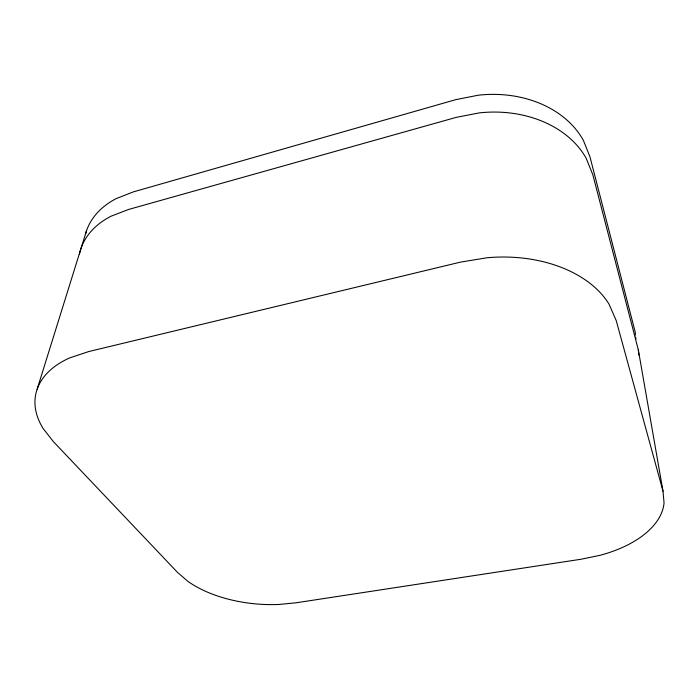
<?xml version="1.0" encoding="UTF-8"?>
<svg xmlns="http://www.w3.org/2000/svg" width="699" height="699" viewBox="0 0 699 699"><rect width="100%" height="100%" fill="white"/><g stroke="black" fill="none" stroke-linecap="round" stroke-linejoin="round"><path stroke-width="1.05" d="M37.178 389.107L86.527 230.705M663.01 491.222L616.221 320.588L609.012 304.126A120.997 81.512 -3.7 0 0 487.107 257.756L460.597 262.099L88.825 351.527L69.62 357.932A110.477 65.715 11.1 0 0 43.12 428.496L53.351 441.593L177.598 572.49L187.708 581.201A92.058 47.803 5.6 0 0 279.216 604.443L296.096 602.791L581.105 559.235L599.908 555.338A101.451 56.086 -3.8 0 0 664.05 502.939L663.01 491.222L638.309 349.815L592.857 174.837L586.216 158.35A106.449 82.351 -6.2 0 0 479.296 112.888L456.237 117.362L128.389 209.517L111.15 216.166A98.297 68.021 13.6 0 0 79.398 254.349M635.513 335.074L635.19 331.99L589.982 156.899L583.42 140.455A104.667 82.246 -6.7 0 0 478.343 95.204L455.704 99.669L133.299 191.902L116.305 198.56A96.785 68.135 14 0 0 85.601 233.719M635.723 337.136L635.933 339.19M638.309 349.815L638.825 354.943"/></g></svg>
